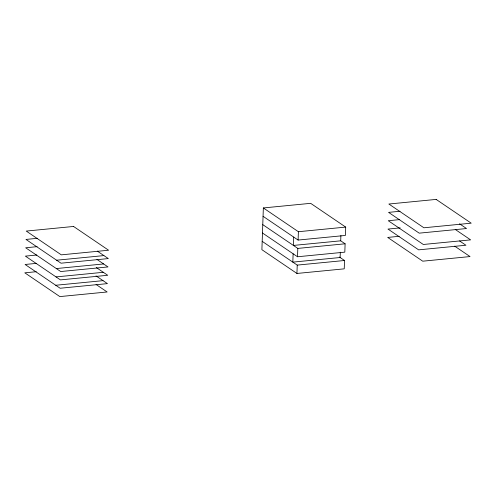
<?xml version="1.0" encoding="UTF-8"?>
<svg xmlns="http://www.w3.org/2000/svg" width="496" height="496" viewBox="0 0 496 496"><rect width="100%" height="100%" fill="white"/><g stroke="black" fill="none" stroke-linecap="round" stroke-linejoin="round"><path stroke-width="0.74" d="M263.06 216.299L298.102 240.064L345.402 235.445L345.693 227.094L310.651 203.329L263.351 207.948L261.894 249.693L296.937 273.457L344.236 268.844L344.528 260.493L339.431 257.04M293.124 253.778L292.832 262.13L340.132 257.511L340.318 252.197M293.706 237.082L293.415 245.427L340.715 240.814L340.901 235.501M296.937 273.457L297.228 265.112L262.186 241.347M340.653 240.771L345.111 243.796L344.819 252.148L297.519 256.761L297.811 248.409L262.768 224.645M298.102 240.064L298.394 231.713L263.351 207.948M37.411 238.309L25.966 239.432L61.008 263.196L108.308 258.577L97.241 251.075M37.119 246.661L25.674 247.777L60.717 271.541L108.016 266.929L96.949 259.427M400.012 211.259L388.566 212.375L419.213 233.157L466.513 228.538L459.488 223.777M36.828 255.012L25.383 256.128L60.425 279.893L107.725 275.28L96.305 267.536M399.72 219.604L388.275 220.72L423.317 244.485L470.617 239.872L455.247 229.45M298.394 231.713L345.693 227.094M56.612 260.214L103.912 255.595M36.537 263.364L25.091 264.48L60.134 288.244L107.434 283.625L96.013 275.881M400.191 227.881L387.984 229.071L418.63 249.854L465.93 245.241L459.544 240.913M56.321 268.559L103.621 263.946M36.245 271.709L24.8 272.825L59.842 296.589L107.142 291.977L96.075 284.475M399.137 236.307L387.692 237.423L422.735 261.187L470.034 256.568L454.665 246.146M297.811 248.409L345.111 243.796M56.029 276.911L103.329 272.298M55.738 285.262L103.038 280.649M297.228 265.112L344.528 260.493M262.477 232.996L297.519 256.761M73.557 226.461L26.257 231.08L61.299 254.845L108.599 250.232L73.557 226.461M436.158 199.411L388.858 204.023L423.9 227.788L471.2 223.175L436.158 199.411"/></g></svg>
